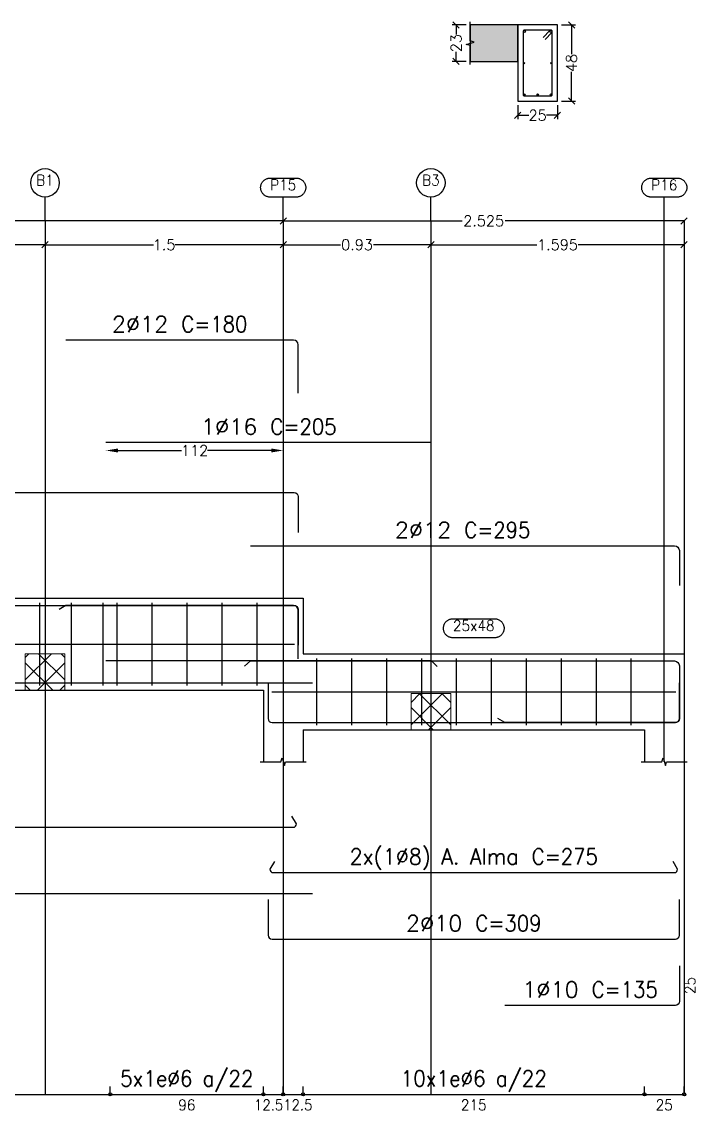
# Model space of a CAD drawing. Header units: millimetres. Extents: x 2071 to 2712, y 1262 to 1380.
# Drawn here: x 2442.84 to 2451.32, y 1295.78 to 1309.48 of the extents above; entities that cross this region are included whole.
import ezdxf
from ezdxf.enums import TextEntityAlignment as Align

# ---------------------------------------------------------------- set-up
doc = ezdxf.new("R2010")
doc.units = ezdxf.units.MM
doc.layers.add('.pormenores', color=8, linetype='Continuous')
for name, color, linetype, lineweight in [('POR_COT_COMPRIMENTO_PROJECTADO', 122, 'Continuous', 0), ('POR_COT_COT_ARM', 3, 'Continuous', 0), ('SEC_COTAS_SEC_DIM_VIGA', 122, 'Continuous', 0)]:
    doc.layers.add(name, color=color, linetype=linetype, lineweight=lineweight)
doc.styles.add('CYPETXT_0.2_romans', font='ROMANS__.TTF', dxfattribs={"height": 0.133333})
doc.styles.add('CYPETXT_romans', font='ROMANS__.TTF', dxfattribs={"height": 0.2})
doc.dimstyles.new('cype_arrow', dxfattribs={"dimtxt": 0.18, "dimasz": 0.15, "dimexe": 0.05, "dimexo": 0.05, "dimgap": 0, "dimtad": 0, "dimdec": 4, "dimzin": 0, "dimdsep": 46, "dimtxsty": 'CYPETXT_0.2_romans', "dimcen": 0.09, "dimadec": 0, "dimazin": 0, "dimtfac": 1, "dimtdec": 4, "dimtofl": 0, "dimtmove": 2, "dimatfit": 3, "dimfxl": 1, "dimtolj": 1, "dimtzin": 0, "dimarcsym": 0})
doc.dimstyles.new('cype_oblique', dxfattribs={"dimtxt": 0.18, "dimasz": 0.18, "dimexe": 0.05, "dimexo": 0.05, "dimgap": 0, "dimtad": 0, "dimdec": 4, "dimzin": 0, "dimdsep": 46, "dimtxsty": 'CYPETXT_0.2_romans', "dimblk": 'OBLIQUE', "dimtsz": 0.04, "dimcen": 0.09, "dimadec": 0, "dimazin": 0, "dimtfac": 1, "dimtdec": 4, "dimtofl": 0, "dimtmove": 2, "dimatfit": 3, "dimfxl": 1, "dimtolj": 1, "dimtzin": 0, "dimarcsym": 0})

# ---------------------------------------------------------------- blocks, each defined once
blk = doc.blocks.new('*D147')
at = {"layer": 'Defpoints', "color": 0, "transparency": 16777216}
for p in [(2449.086, 1308.483), (2449.586, 1308.483), (2449.586, 1308.305)]:
    blk.add_point(p, dxfattribs=at)
at = {"layer": 'SEC_COTAS_SEC_DIM_VIGA', "color": 0, "lineweight": -2, "transparency": 16777216}
for p, q in [((2449.086, 1308.433), (2449.086, 1308.255)), ((2449.586, 1308.433), (2449.586, 1308.255)), ((2449.126, 1308.345), (2449.046, 1308.265)), ((2449.086, 1308.305), (2449.225, 1308.305)), ((2449.586, 1308.305), (2449.447, 1308.305)), ((2449.546, 1308.265), (2449.626, 1308.345))]:
    blk.add_line(p, q, dxfattribs=at)
at = {"layer": 'SEC_COTAS_SEC_DIM_VIGA', "color": 0, "transparency": 16777216, "insert": (2449.336, 1308.305), "char_height": 0.1333, "attachment_point": 5, "style": 'CYPETXT_0.2_romans'}
blk.add_mtext('\\A1;25', dxfattribs=at)
blk = doc.blocks.new('_OBLIQUE')
at = {"color": 0, "linetype": 'ByBlock'}
blk.add_line((-0.5, -0.5), (0.5, 0.5), dxfattribs=at)
blk = doc.blocks.new('*D148')
at = {"layer": 'Defpoints', "color": 0, "transparency": 16777216}
for p in [(2448.309, 1309.443), (2448.486, 1309.443), (2448.486, 1308.983)]:
    blk.add_point(p, dxfattribs=at)
at = {"layer": 'SEC_COTAS_SEC_DIM_VIGA', "color": 0, "lineweight": -2, "transparency": 16777216}
for p, q in [((2448.436, 1309.443), (2448.259, 1309.443)), ((2448.349, 1309.403), (2448.269, 1309.483)), ((2448.309, 1309.443), (2448.309, 1309.323)), ((2448.436, 1308.983), (2448.259, 1308.983)), ((2448.269, 1309.023), (2448.349, 1308.943)), ((2448.309, 1308.983), (2448.309, 1309.102))]:
    blk.add_line(p, q, dxfattribs=at)
at = {"layer": 'SEC_COTAS_SEC_DIM_VIGA', "color": 0, "transparency": 16777216, "insert": (2448.309, 1309.213), "char_height": 0.1333, "attachment_point": 5, "rotation": 90, "style": 'CYPETXT_0.2_romans'}
blk.add_mtext('\\A1;23', dxfattribs=at)
blk = doc.blocks.new('*D149')
at = {"layer": 'Defpoints', "color": 0, "transparency": 16777216}
for p in [(2449.586, 1309.443), (2449.763, 1309.443), (2449.586, 1308.483)]:
    blk.add_point(p, dxfattribs=at)
at = {"layer": 'SEC_COTAS_SEC_DIM_VIGA', "color": 0, "lineweight": -2, "transparency": 16777216}
for p, q in [((2449.636, 1309.443), (2449.813, 1309.443)), ((2449.803, 1309.403), (2449.723, 1309.483)), ((2449.763, 1309.443), (2449.763, 1309.073)), ((2449.763, 1308.483), (2449.763, 1308.852)), ((2449.636, 1308.483), (2449.813, 1308.483)), ((2449.723, 1308.523), (2449.803, 1308.443))]:
    blk.add_line(p, q, dxfattribs=at)
at = {"layer": 'SEC_COTAS_SEC_DIM_VIGA', "color": 0, "transparency": 16777216, "insert": (2449.763, 1308.963), "char_height": 0.1333, "attachment_point": 5, "rotation": 90, "style": 'CYPETXT_0.2_romans'}
blk.add_mtext('\\A1;48', dxfattribs=at)
blk = doc.blocks.new('*D150')
at = {"layer": 'Defpoints', "color": 0, "transparency": 16777216}
for p in [(2435.741, 1306.675), (2435.741, 1306.675), (2443.131, 1306.675)]:
    blk.add_point(p, dxfattribs=at)
at = {"layer": 'POR_COT_COMPRIMENTO_PROJECTADO', "color": 0, "lineweight": -2, "transparency": 16777216}
for p, q in [((2435.781, 1306.715), (2435.701, 1306.635)), ((2435.741, 1306.675), (2435.741, 1306.675)), ((2435.741, 1306.675), (2439.165, 1306.675)), ((2443.131, 1306.675), (2439.707, 1306.675)), ((2443.091, 1306.635), (2443.171, 1306.715)), ((2443.131, 1306.675), (2443.131, 1306.675))]:
    blk.add_line(p, q, dxfattribs=at)
at = {"layer": 'POR_COT_COMPRIMENTO_PROJECTADO', "color": 0, "transparency": 16777216, "insert": (2439.436, 1306.675), "char_height": 0.1333, "attachment_point": 5, "style": 'CYPETXT_0.2_romans'}
blk.add_mtext('\\A1;3.695', dxfattribs=at)
blk = doc.blocks.new('*D151')
at = {"layer": 'Defpoints', "color": 0, "transparency": 16777216}
for p in [(2443.131, 1306.675), (2443.131, 1306.675), (2446.131, 1306.675)]:
    blk.add_point(p, dxfattribs=at)
at = {"layer": 'POR_COT_COMPRIMENTO_PROJECTADO', "color": 0, "lineweight": -2, "transparency": 16777216}
for p, q in [((2443.171, 1306.715), (2443.091, 1306.635)), ((2443.131, 1306.675), (2443.131, 1306.675)), ((2443.131, 1306.675), (2444.498, 1306.675)), ((2446.131, 1306.675), (2444.764, 1306.675)), ((2446.091, 1306.635), (2446.171, 1306.715)), ((2446.131, 1306.675), (2446.131, 1306.675))]:
    blk.add_line(p, q, dxfattribs=at)
at = {"layer": 'POR_COT_COMPRIMENTO_PROJECTADO', "color": 0, "transparency": 16777216, "insert": (2444.631, 1306.675), "char_height": 0.1333, "attachment_point": 5, "style": 'CYPETXT_0.2_romans'}
blk.add_mtext('\\A1;1.5', dxfattribs=at)
blk = doc.blocks.new('*D152')
at = {"layer": 'Defpoints', "color": 0, "transparency": 16777216}
for p in [(2446.131, 1306.675), (2446.131, 1306.675), (2447.991, 1306.675)]:
    blk.add_point(p, dxfattribs=at)
at = {"layer": 'POR_COT_COMPRIMENTO_PROJECTADO', "color": 0, "lineweight": -2, "transparency": 16777216}
for p, q in [((2446.171, 1306.715), (2446.091, 1306.635)), ((2446.131, 1306.675), (2446.131, 1306.675)), ((2446.131, 1306.675), (2446.854, 1306.675)), ((2447.991, 1306.675), (2447.268, 1306.675)), ((2447.951, 1306.635), (2448.031, 1306.715)), ((2447.991, 1306.675), (2447.991, 1306.675))]:
    blk.add_line(p, q, dxfattribs=at)
at = {"layer": 'POR_COT_COMPRIMENTO_PROJECTADO', "color": 0, "transparency": 16777216, "insert": (2447.061, 1306.675), "char_height": 0.1333, "attachment_point": 5, "style": 'CYPETXT_0.2_romans'}
blk.add_mtext('\\A1;0.93', dxfattribs=at)
blk = doc.blocks.new('*D153')
at = {"layer": 'Defpoints', "color": 0, "transparency": 16777216}
for p in [(2447.991, 1306.675), (2447.991, 1306.675), (2451.181, 1306.675)]:
    blk.add_point(p, dxfattribs=at)
at = {"layer": 'POR_COT_COMPRIMENTO_PROJECTADO', "color": 0, "lineweight": -2, "transparency": 16777216}
for p, q in [((2448.031, 1306.715), (2447.951, 1306.635)), ((2447.991, 1306.675), (2447.991, 1306.675)), ((2447.991, 1306.675), (2449.325, 1306.675)), ((2451.181, 1306.675), (2449.847, 1306.675)), ((2451.141, 1306.635), (2451.221, 1306.715)), ((2451.181, 1306.675), (2451.181, 1306.675))]:
    blk.add_line(p, q, dxfattribs=at)
at = {"layer": 'POR_COT_COMPRIMENTO_PROJECTADO', "color": 0, "transparency": 16777216, "insert": (2449.586, 1306.675), "char_height": 0.1333, "attachment_point": 5, "style": 'CYPETXT_0.2_romans'}
blk.add_mtext('\\A1;1.595', dxfattribs=at)
blk = doc.blocks.new('*D154')
at = {"layer": 'Defpoints', "color": 0, "transparency": 16777216}
for p in [(2435.741, 1306.975), (2435.741, 1306.975), (2446.131, 1306.975)]:
    blk.add_point(p, dxfattribs=at)
at = {"layer": 'POR_COT_COMPRIMENTO_PROJECTADO', "color": 0, "lineweight": -2, "transparency": 16777216}
for p, q in [((2435.781, 1307.015), (2435.701, 1306.935)), ((2435.741, 1306.975), (2435.741, 1306.975)), ((2435.741, 1306.975), (2440.665, 1306.975)), ((2446.131, 1306.975), (2441.207, 1306.975)), ((2446.091, 1306.935), (2446.171, 1307.015)), ((2446.131, 1306.975), (2446.131, 1306.975))]:
    blk.add_line(p, q, dxfattribs=at)
at = {"layer": 'POR_COT_COMPRIMENTO_PROJECTADO', "color": 0, "transparency": 16777216, "insert": (2440.936, 1306.975), "char_height": 0.1333, "attachment_point": 5, "style": 'CYPETXT_0.2_romans'}
blk.add_mtext('\\A1;5.195', dxfattribs=at)
blk = doc.blocks.new('*D155')
at = {"layer": 'Defpoints', "color": 0, "transparency": 16777216}
for p in [(2446.131, 1306.975), (2446.131, 1306.975), (2451.181, 1306.975)]:
    blk.add_point(p, dxfattribs=at)
at = {"layer": 'POR_COT_COMPRIMENTO_PROJECTADO', "color": 0, "lineweight": -2, "transparency": 16777216}
for p, q in [((2446.171, 1307.015), (2446.091, 1306.935)), ((2446.131, 1306.975), (2446.131, 1306.975)), ((2446.131, 1306.975), (2448.384, 1306.975)), ((2451.181, 1306.975), (2448.928, 1306.975)), ((2451.141, 1306.935), (2451.221, 1307.015)), ((2451.181, 1306.975), (2451.181, 1306.975))]:
    blk.add_line(p, q, dxfattribs=at)
at = {"layer": 'POR_COT_COMPRIMENTO_PROJECTADO', "color": 0, "transparency": 16777216, "insert": (2448.656, 1306.975), "char_height": 0.1333, "attachment_point": 5, "style": 'CYPETXT_0.2_romans'}
blk.add_mtext('\\A1;2.525', dxfattribs=at)
blk = doc.blocks.new('*D156')
at = {"layer": 'Defpoints', "color": 0, "transparency": 16777216}
for p in [(2443.899, 1304.084), (2446.131, 1304.084), (2446.131, 1304.084)]:
    blk.add_point(p, dxfattribs=at)
at = {"layer": 'POR_COT_COT_ARM', "color": 0, "lineweight": -2, "transparency": 16777216}
for p, q in [((2443.899, 1304.084), (2443.899, 1304.084)), ((2444.049, 1304.084), (2444.852, 1304.084)), ((2445.981, 1304.084), (2445.178, 1304.084)), ((2446.131, 1304.084), (2446.131, 1304.084))]:
    blk.add_line(p, q, dxfattribs=at)
at = {"layer": 'POR_COT_COT_ARM', "color": 0, "transparency": 16777216}
for points in [[(2444.049, 1304.109), (2444.049, 1304.059), (2443.899, 1304.084)], [(2445.981, 1304.059), (2445.981, 1304.109), (2446.131, 1304.084)]]:
    blk.add_solid(points, dxfattribs=at)
at = {"layer": 'POR_COT_COT_ARM', "color": 0, "transparency": 16777216, "insert": (2445.015, 1304.084), "char_height": 0.1333, "attachment_point": 5, "style": 'CYPETXT_0.2_romans'}
blk.add_mtext('\\A1;112', dxfattribs=at)

msp = doc.modelspace()

# ---------------------------------------------------------------- hatches: boundary and pattern name
at = {"layer": '.pormenores', "true_color": 0xdad7d3}
msp.add_hatch(color=254, dxfattribs=at).paths.add_polyline_path([(2448.486, 1308.98261), (2449.086, 1308.98261), (2449.086, 1309.44261), (2448.486, 1309.44261)], flags=0)

# ---------------------------------------------------------------- linework, layer by layer
at = {"layer": '.pormenores'}
for p, q in [((2443.13114, 1306.97472), (2443.13114, 1307.27472)), ((2446.13114, 1306.97472), (2446.13114, 1307.27472)), ((2447.99086, 1306.97472), (2447.99086, 1307.27472)), ((2450.93114, 1306.97472), (2450.93114, 1307.27472)), ((2443.13114, 1306.97472), (2443.13114, 1295.97601)), ((2446.13114, 1306.97472), (2446.13114, 1295.97601)), ((2446.13114, 1306.97472), (2446.13114, 1295.97601)), ((2447.99086, 1306.97472), (2447.99086, 1295.97601)), ((2450.93114, 1300.16511), (2450.93114, 1306.97472)), ((2451.18114, 1306.97472), (2451.18114, 1295.97601)), ((2451.18114, 1306.97472), (2451.18114, 1295.97601)), ((2436.24114, 1302.22511), (2443.13114, 1302.22511)), ((2443.06114, 1302.16511), (2443.06114, 1301.12511)), ((2443.13114, 1302.22511), (2445.88114, 1302.22511)), ((2443.39196, 1302.13311), (2443.30725, 1302.07997)), ((2443.46114, 1302.16511), (2443.46114, 1301.12511)), ((2443.86114, 1302.16511), (2443.86114, 1301.12511)), ((2444.03714, 1302.16511), (2444.03714, 1301.12511)), ((2444.47714, 1302.16511), (2444.47714, 1301.12511)), ((2444.91714, 1302.16511), (2444.91714, 1301.12511)), ((2445.35714, 1302.16511), (2445.35714, 1301.12511)), ((2445.79714, 1302.16511), (2445.79714, 1301.12511)), ((2446.38114, 1301.52511), (2447.99086, 1301.52511)), ((2446.55114, 1301.46511), (2446.55114, 1300.62511)), ((2446.99114, 1301.46511), (2446.99114, 1300.62511)), ((2447.43114, 1301.46511), (2447.43114, 1300.62511)), ((2447.87114, 1301.46511), (2447.87114, 1300.62511)), ((2447.99086, 1301.52511), (2450.68114, 1301.52511)), ((2448.31114, 1301.46511), (2448.31114, 1300.62511)), ((2448.75114, 1301.46511), (2448.75114, 1300.62511)), ((2449.19114, 1301.46511), (2449.19114, 1300.62511)), ((2449.63114, 1301.46511), (2449.63114, 1300.62511)), ((2450.07114, 1301.46511), (2450.07114, 1300.62511)), ((2450.51114, 1301.46511), (2450.51114, 1300.62511)), ((2445.72114, 1301.43311), (2445.64421, 1301.36922)), ((2447.99901, 1301.43311), (2448.06972, 1301.3624)), ((2436.24114, 1301.06511), (2443.13114, 1301.06511)), ((2443.13114, 1301.06511), (2445.88114, 1301.06511)), ((2445.88114, 1301.06511), (2445.88114, 1300.16511)), ((2448.92114, 1300.65711), (2448.83651, 1300.71039)), ((2446.38114, 1300.56511), (2447.99086, 1300.56511)), ((2446.38114, 1300.56511), (2446.38114, 1300.16511)), ((2447.99086, 1300.56511), (2450.68114, 1300.56511)), ((2450.68114, 1300.56511), (2450.68114, 1300.16511)), ((2451.18114, 1300.56511), (2451.18114, 1300.16511)), ((2443.95314, 1295.97601), (2443.95314, 1296.07601)), ((2445.88114, 1295.97601), (2445.88114, 1296.07601)), ((2446.13114, 1295.97601), (2446.13114, 1296.07601)), ((2446.38114, 1295.97601), (2446.38114, 1296.07601)), ((2450.68114, 1295.97601), (2450.68114, 1296.07601))]:
    msp.add_line(p, q, dxfattribs=at)
at = {"layer": '.pormenores', "lineweight": 0}
for p, q in [((2442.88114, 1301.47755), (2442.92871, 1301.52511)), ((2442.88114, 1301.1947), (2443.21155, 1301.52511)), ((2443.38114, 1301.1947), (2443.05074, 1301.52511)), ((2443.38114, 1301.47755), (2443.33358, 1301.52511)), ((2443.2279, 1301.06511), (2442.88114, 1301.41186)), ((2443.03439, 1301.06511), (2443.38114, 1301.41186)), ((2442.94505, 1301.06511), (2442.88114, 1301.12902)), ((2443.31723, 1301.06511), (2443.38114, 1301.12902)), ((2447.74086, 1300.91186), (2447.8541, 1301.02511)), ((2447.74086, 1300.62902), (2448.13695, 1301.02511)), ((2448.24086, 1300.62902), (2447.84477, 1301.02511)), ((2448.24086, 1300.91186), (2448.12761, 1301.02511)), ((2448.02193, 1300.56511), (2447.74086, 1300.84618)), ((2447.95979, 1300.56511), (2448.24086, 1300.84618))]:
    msp.add_line(p, q, dxfattribs=at)
at = {"layer": '.pormenores'}
for points in [[(2448.486, 1308.94261), (2448.486, 1309.18261), (2448.436, 1309.19761), (2448.536, 1309.22761), (2448.486, 1309.24261), (2448.486, 1309.48261)], [(2448.486, 1308.98261), (2449.086, 1308.98261), (2449.086, 1309.44261), (2448.486, 1309.44261)], [(2449.42987, 1309.26103), (2449.51472, 1309.34589), (2449.51696, 1309.34861), (2449.51863, 1309.35173), (2449.51965, 1309.3551), (2449.52, 1309.35861), (2449.51965, 1309.36213), (2449.51863, 1309.3655), (2449.51696, 1309.36861), (2449.51472, 1309.37134), (2449.512, 1309.37358), (2449.50889, 1309.37524), (2449.50551, 1309.37627), (2449.502, 1309.37661), (2449.17, 1309.37661), (2449.16311, 1309.37524), (2449.15727, 1309.37134), (2449.15337, 1309.3655), (2449.152, 1309.35861), (2449.152, 1308.56661), (2449.15337, 1308.55973), (2449.15727, 1308.55389), (2449.16311, 1308.54998), (2449.17, 1308.54861), (2449.502, 1308.54861), (2449.50889, 1308.54998), (2449.51472, 1308.55389), (2449.51863, 1308.55973), (2449.52, 1308.56661), (2449.52, 1309.35861), (2449.51965, 1309.36213), (2449.51863, 1309.3655), (2449.51696, 1309.36861), (2449.51472, 1309.37134), (2449.512, 1309.37358), (2449.50889, 1309.37524), (2449.50551, 1309.37627), (2449.502, 1309.37661), (2449.49849, 1309.37627), (2449.49511, 1309.37524), (2449.492, 1309.37358), (2449.48927, 1309.37134), (2449.40442, 1309.28649)], [(2446.32114, 1304.8039), (2446.32114, 1305.41472), (2446.31658, 1305.43768), (2446.30357, 1305.45714), (2446.2841, 1305.47015), (2446.26114, 1305.47472), (2443.39196, 1305.47472)], [(2447.99901, 1304.1839), (2443.89901, 1304.1839)], [(2435.80114, 1303.55326), (2446.27114, 1303.55326), (2446.29028, 1303.54946), (2446.3065, 1303.53862), (2446.31734, 1303.5224), (2446.32114, 1303.50326), (2446.32114, 1303.05326)], [(2445.72114, 1302.88307), (2451.06114, 1302.88307), (2451.0841, 1302.8785), (2451.10356, 1302.8655), (2451.11657, 1302.84603), (2451.12114, 1302.82307), (2451.12114, 1302.38307)], [(2435.80114, 1302.13311), (2446.27114, 1302.13311), (2446.29028, 1302.1293), (2446.3065, 1302.11846), (2446.31734, 1302.10224), (2446.32114, 1302.08311), (2446.32114, 1301.63311)], [(2446.32114, 1301.4623), (2446.32114, 1302.07311), (2446.31658, 1302.09607), (2446.30357, 1302.11553), (2446.2841, 1302.12854), (2446.26114, 1302.13311), (2443.39196, 1302.13311)], [(2445.88114, 1302.22511), (2446.38114, 1302.22511), (2446.38114, 1301.52511)], [(2435.80114, 1301.65711), (2435.80114, 1301.23711), (2435.80723, 1301.20649), (2435.82458, 1301.18054), (2435.85053, 1301.1632), (2435.88114, 1301.15711), (2446.50114, 1301.15711)], [(2435.84733, 1301.64511), (2446.27496, 1301.64511)], [(2450.68114, 1301.52511), (2451.18114, 1301.52511), (2451.18114, 1300.56511)], [(2447.99901, 1301.43311), (2443.89901, 1301.43311)], [(2445.72114, 1301.43311), (2451.06114, 1301.43311), (2451.0841, 1301.42854), (2451.10356, 1301.41553), (2451.11657, 1301.39607), (2451.12114, 1301.37311), (2451.12114, 1300.93311)], [(2445.94114, 1301.15711), (2445.94114, 1300.70711), (2445.94495, 1300.68797), (2445.95579, 1300.67175), (2445.97201, 1300.66091), (2445.99114, 1300.65711), (2451.07114, 1300.65711), (2451.09027, 1300.66091), (2451.10649, 1300.67175), (2451.11733, 1300.68797), (2451.12114, 1300.70711), (2451.12114, 1301.15711)], [(2445.98733, 1301.04511), (2451.07495, 1301.04511)], [(2451.12114, 1301.15711), (2451.12114, 1300.70711), (2451.11733, 1300.68797), (2451.10649, 1300.67175), (2451.09027, 1300.66091), (2451.07114, 1300.65711), (2448.92114, 1300.65711)], [(2445.84114, 1300.16511), (2446.10114, 1300.16511), (2446.11614, 1300.21511), (2446.14614, 1300.11511), (2446.16114, 1300.16511), (2446.42114, 1300.16511)], [(2450.64114, 1300.16511), (2450.90114, 1300.16511), (2450.91614, 1300.21511), (2450.94614, 1300.11511), (2450.96114, 1300.16511), (2451.22114, 1300.16511)], [(2435.88114, 1299.48001), (2435.82424, 1299.38144), (2435.82702, 1299.36565), (2435.83504, 1299.35176), (2435.84733, 1299.34144), (2446.27496, 1299.34144), (2446.28724, 1299.35176), (2446.29526, 1299.36565), (2446.29805, 1299.38144), (2446.24114, 1299.48001)], [(2435.80114, 1299.00318), (2435.80114, 1298.58318), (2435.80723, 1298.55257), (2435.82458, 1298.52662), (2435.85053, 1298.50927), (2435.88114, 1298.50318), (2446.50114, 1298.50318)], [(2446.02114, 1298.90902), (2445.96424, 1298.81045), (2445.96702, 1298.79466), (2445.97504, 1298.78076), (2445.98733, 1298.77045), (2451.07495, 1298.77045), (2451.08724, 1298.78076), (2451.09526, 1298.79466), (2451.09804, 1298.81045), (2451.04114, 1298.90902)], [(2445.94114, 1298.43045), (2445.94114, 1297.98045), (2445.94495, 1297.96132), (2445.95579, 1297.9451), (2445.97201, 1297.93426), (2445.99114, 1297.93045), (2451.07114, 1297.93045), (2451.09027, 1297.93426), (2451.10649, 1297.9451), (2451.11733, 1297.96132), (2451.12114, 1297.98045), (2451.12114, 1298.43045)], [(2451.12114, 1297.59601), (2451.12114, 1297.14601), (2451.11733, 1297.12688), (2451.10649, 1297.11066), (2451.09027, 1297.09982), (2451.07114, 1297.09601), (2448.92114, 1297.09601)], [(2438.16914, 1295.97601), (2443.95314, 1295.97601), (2443.95314, 1296.07601)], [(2443.95314, 1295.97601), (2445.88114, 1295.97601), (2445.88114, 1296.07601)], [(2445.88114, 1295.97601), (2446.13114, 1295.97601), (2446.13114, 1296.07601)], [(2446.13114, 1295.97601), (2446.38114, 1295.97601), (2446.38114, 1296.07601)], [(2446.38114, 1295.97601), (2450.68114, 1295.97601), (2450.68114, 1296.07601)], [(2450.68114, 1295.97601), (2451.18114, 1295.97601), (2451.18114, 1296.07601)]]:
    msp.add_lwpolyline(points, dxfattribs=at)
at = {"layer": '.pormenores', "color": 254, "true_color": 0xdad7d3}
msp.add_lwpolyline([(2448.486, 1308.98261), (2449.086, 1308.98261), (2449.086, 1309.44261), (2448.486, 1309.44261)], close=True, dxfattribs=at)
at = {"layer": '.pormenores'}
for points in [[(2449.586, 1309.44261), (2449.086, 1309.44261), (2449.086, 1308.48261), (2449.586, 1308.48261), (2449.586, 1309.44261)], [(2446.29514, 1307.51472), (2446.30316, 1307.51445), (2446.31114, 1307.51365), (2446.31905, 1307.51231), (2446.32685, 1307.51045), (2446.33451, 1307.50808), (2446.34199, 1307.50519), (2446.34927, 1307.50182), (2446.3563, 1307.49796), (2446.36306, 1307.49365), (2446.36951, 1307.48889), (2446.37564, 1307.48371), (2446.3814, 1307.47814), (2446.38678, 1307.47219), (2446.39175, 1307.4659), (2446.39629, 1307.45929), (2446.40038, 1307.45239), (2446.40399, 1307.44523), (2446.40713, 1307.43784), (2446.40976, 1307.43027), (2446.41188, 1307.42253), (2446.41347, 1307.41468), (2446.41454, 1307.40673), (2446.41508, 1307.39873), (2446.41508, 1307.39071), (2446.41454, 1307.3827), (2446.41347, 1307.37476), (2446.41188, 1307.3669), (2446.40976, 1307.35916), (2446.40713, 1307.35159), (2446.40399, 1307.3442), (2446.40038, 1307.33705), (2446.39629, 1307.33015), (2446.39175, 1307.32353), (2446.38678, 1307.31724), (2446.3814, 1307.31129), (2446.37564, 1307.30572), (2446.36951, 1307.30054), (2446.36306, 1307.29578), (2446.3563, 1307.29147), (2446.34927, 1307.28761), (2446.34199, 1307.28424), (2446.33451, 1307.28136), (2446.32685, 1307.27898), (2446.31905, 1307.27712), (2446.31114, 1307.27579), (2446.30316, 1307.27498), (2446.29514, 1307.27472), (2445.96714, 1307.27472), (2445.95913, 1307.27498), (2445.95115, 1307.27579), (2445.94324, 1307.27712), (2445.93544, 1307.27898), (2445.92778, 1307.28136), (2445.9203, 1307.28424), (2445.91302, 1307.28761), (2445.90599, 1307.29147), (2445.89923, 1307.29578), (2445.89277, 1307.30054), (2445.88665, 1307.30572), (2445.88089, 1307.31129), (2445.87551, 1307.31724), (2445.87054, 1307.32353), (2445.866, 1307.33015), (2445.86191, 1307.33705), (2445.85829, 1307.3442), (2445.85516, 1307.35159), (2445.85253, 1307.35916), (2445.85041, 1307.3669), (2445.84882, 1307.37476), (2445.84775, 1307.3827), (2445.84721, 1307.39071), (2445.84721, 1307.39873), (2445.84775, 1307.40673), (2445.84882, 1307.41468), (2445.85041, 1307.42253), (2445.85253, 1307.43027), (2445.85516, 1307.43784), (2445.85829, 1307.44523), (2445.86191, 1307.45239), (2445.866, 1307.45929), (2445.87054, 1307.4659), (2445.87551, 1307.47219), (2445.88089, 1307.47814), (2445.88665, 1307.48371), (2445.89277, 1307.48889), (2445.89923, 1307.49365), (2445.90599, 1307.49796), (2445.91302, 1307.50182), (2445.9203, 1307.50519), (2445.92778, 1307.50808), (2445.93544, 1307.51045), (2445.94324, 1307.51231), (2445.95115, 1307.51365), (2445.95913, 1307.51445), (2445.96714, 1307.51472), (2446.29514, 1307.51472)], [(2451.09514, 1307.51472), (2451.10315, 1307.51445), (2451.11113, 1307.51365), (2451.11904, 1307.51231), (2451.12684, 1307.51045), (2451.1345, 1307.50808), (2451.14198, 1307.50519), (2451.14926, 1307.50182), (2451.15629, 1307.49796), (2451.16305, 1307.49365), (2451.16951, 1307.48889), (2451.17563, 1307.48371), (2451.1814, 1307.47814), (2451.18677, 1307.47219), (2451.19174, 1307.4659), (2451.19628, 1307.45929), (2451.20037, 1307.45239), (2451.20399, 1307.44523), (2451.20712, 1307.43784), (2451.20975, 1307.43027), (2451.21187, 1307.42253), (2451.21346, 1307.41468), (2451.21453, 1307.40673), (2451.21507, 1307.39873), (2451.21507, 1307.39071), (2451.21453, 1307.3827), (2451.21346, 1307.37476), (2451.21187, 1307.3669), (2451.20975, 1307.35916), (2451.20712, 1307.35159), (2451.20399, 1307.3442), (2451.20037, 1307.33705), (2451.19628, 1307.33015), (2451.19174, 1307.32353), (2451.18677, 1307.31724), (2451.1814, 1307.31129), (2451.17563, 1307.30572), (2451.16951, 1307.30054), (2451.16305, 1307.29578), (2451.15629, 1307.29147), (2451.14926, 1307.28761), (2451.14198, 1307.28424), (2451.1345, 1307.28136), (2451.12684, 1307.27898), (2451.11904, 1307.27712), (2451.11113, 1307.27579), (2451.10315, 1307.27498), (2451.09514, 1307.27472), (2450.76714, 1307.27472), (2450.75912, 1307.27498), (2450.75114, 1307.27579), (2450.74323, 1307.27712), (2450.73543, 1307.27898), (2450.72777, 1307.28136), (2450.72029, 1307.28424), (2450.71302, 1307.28761), (2450.70598, 1307.29147), (2450.69922, 1307.29578), (2450.69277, 1307.30054), (2450.68664, 1307.30572), (2450.68088, 1307.31129), (2450.6755, 1307.31724), (2450.67053, 1307.32353), (2450.66599, 1307.33015), (2450.6619, 1307.33705), (2450.65829, 1307.3442), (2450.65515, 1307.35159), (2450.65252, 1307.35916), (2450.65041, 1307.3669), (2450.64881, 1307.37476), (2450.64774, 1307.3827), (2450.6472, 1307.39071), (2450.6472, 1307.39873), (2450.64774, 1307.40673), (2450.64881, 1307.41468), (2450.65041, 1307.42253), (2450.65252, 1307.43027), (2450.65515, 1307.43784), (2450.65829, 1307.44523), (2450.6619, 1307.45239), (2450.66599, 1307.45929), (2450.67053, 1307.4659), (2450.6755, 1307.47219), (2450.68088, 1307.47814), (2450.68664, 1307.48371), (2450.69277, 1307.48889), (2450.69922, 1307.49365), (2450.70598, 1307.49796), (2450.71302, 1307.50182), (2450.72029, 1307.50519), (2450.72777, 1307.50808), (2450.73543, 1307.51045), (2450.74323, 1307.51231), (2450.75114, 1307.51365), (2450.75912, 1307.51445), (2450.76714, 1307.51472), (2451.09514, 1307.51472)], [(2448.79314, 1301.96511), (2448.80116, 1301.96484), (2448.80913, 1301.96404), (2448.81704, 1301.9627), (2448.82484, 1301.96084), (2448.8325, 1301.95847), (2448.83999, 1301.95559), (2448.84726, 1301.95221), (2448.85429, 1301.94836), (2448.86105, 1301.94404), (2448.86751, 1301.93928), (2448.87363, 1301.93411), (2448.8794, 1301.92853), (2448.88478, 1301.92258), (2448.88975, 1301.91629), (2448.89429, 1301.90968), (2448.89837, 1301.90278), (2448.90199, 1301.89562), (2448.90512, 1301.88824), (2448.90775, 1301.88066), (2448.90987, 1301.87293), (2448.91147, 1301.86507), (2448.91254, 1301.85712), (2448.91307, 1301.84912), (2448.91307, 1301.8411), (2448.91254, 1301.8331), (2448.91147, 1301.82515), (2448.90987, 1301.81729), (2448.90775, 1301.80956), (2448.90512, 1301.80198), (2448.90199, 1301.7946), (2448.89837, 1301.78744), (2448.89429, 1301.78054), (2448.88975, 1301.77393), (2448.88478, 1301.76763), (2448.8794, 1301.76169), (2448.87363, 1301.75611), (2448.86751, 1301.75093), (2448.86105, 1301.74618), (2448.85429, 1301.74186), (2448.84726, 1301.73801), (2448.83999, 1301.73463), (2448.8325, 1301.73175), (2448.82484, 1301.72937), (2448.81704, 1301.72751), (2448.80913, 1301.72618), (2448.80116, 1301.72538), (2448.79314, 1301.72511), (2448.26914, 1301.72511), (2448.26113, 1301.72538), (2448.25315, 1301.72618), (2448.24524, 1301.72751), (2448.23744, 1301.72937), (2448.22978, 1301.73175), (2448.22229, 1301.73463), (2448.21502, 1301.73801), (2448.20799, 1301.74186), (2448.20123, 1301.74618), (2448.19477, 1301.75093), (2448.18865, 1301.75611), (2448.18288, 1301.76169), (2448.1775, 1301.76763), (2448.17253, 1301.77393), (2448.16799, 1301.78054), (2448.16391, 1301.78744), (2448.16029, 1301.7946), (2448.15716, 1301.80198), (2448.15453, 1301.80956), (2448.15241, 1301.81729), (2448.15081, 1301.82515), (2448.14974, 1301.8331), (2448.14921, 1301.8411), (2448.14921, 1301.84912), (2448.14974, 1301.85712), (2448.15081, 1301.86507), (2448.15241, 1301.87293), (2448.15453, 1301.88066), (2448.15716, 1301.88824), (2448.16029, 1301.89562), (2448.16391, 1301.90278), (2448.16799, 1301.90968), (2448.17253, 1301.91629), (2448.1775, 1301.92258), (2448.18288, 1301.92853), (2448.18865, 1301.93411), (2448.19477, 1301.93928), (2448.20123, 1301.94404), (2448.20799, 1301.94836), (2448.21502, 1301.95221), (2448.22229, 1301.95559), (2448.22978, 1301.95847), (2448.23744, 1301.96084), (2448.24524, 1301.9627), (2448.25315, 1301.96404), (2448.26113, 1301.96484), (2448.26914, 1301.96511), (2448.79314, 1301.96511)]]:
    msp.add_lwpolyline(points, close=True, dxfattribs=at)
at = {"layer": '.pormenores', "lineweight": 0}
for points in [[(2442.88114, 1301.52511), (2442.88114, 1301.06511), (2443.38114, 1301.06511), (2443.38114, 1301.52511), (2442.88114, 1301.52511)], [(2447.74086, 1301.02511), (2447.74086, 1300.56511), (2448.24086, 1300.56511), (2448.24086, 1301.02511), (2447.74086, 1301.02511)]]:
    msp.add_lwpolyline(points, close=True, dxfattribs=at)
at = {"layer": '.pormenores'}
for centre, radius in [((2449.17, 1309.35861), 0.012), ((2449.502, 1309.35861), 0.012), ((2449.166, 1308.96161), 0.008), ((2449.506, 1308.96161), 0.008), ((2449.168, 1308.56461), 0.01), ((2449.336, 1308.56461), 0.01), ((2449.504, 1308.56461), 0.01), ((2443.13114, 1307.454), 0.17928), ((2447.99086, 1307.454), 0.17928), ((2443.95314, 1295.97601), 0.02), ((2443.95314, 1295.97601), 0.02), ((2445.88114, 1295.97601), 0.02), ((2445.88114, 1295.97601), 0.02), ((2446.13114, 1295.97601), 0.02), ((2446.13114, 1295.97601), 0.02), ((2446.38114, 1295.97601), 0.02), ((2446.38114, 1295.97601), 0.02), ((2450.68114, 1295.97601), 0.02), ((2450.68114, 1295.97601), 0.02), ((2451.18114, 1295.97601), 0.02)]:
    msp.add_circle(centre, radius, dxfattribs=at)

# ---------------------------------------------------------------- texts
at = {"layer": '.pormenores', "style": 'CYPETXT_romans'}
for s, height, width, p, p2 in [('B1', 0.133333, 0.770018, (2443.02014, 1307.42067), (2443.24214, 1307.42067)), ('P15', 0.133333, 0.837611, (2445.96714, 1307.36138), (2446.29514, 1307.36138)), ('B3', 0.133333, 0.770018, (2447.87986, 1307.42067), (2448.10186, 1307.42067)), ('P16', 0.133333, 0.837611, (2450.76714, 1307.36138), (2451.09514, 1307.36138)), ('2%%c12', 0.2, 0.945763, (2443.97255, 1305.57472), (2444.68355, 1305.57472)), (' C=180', 0.2, 0.754144, (2444.72355, 1305.57472), (2445.68055, 1305.57472)), ('1%%c16', 0.2, 0.945763, (2445.09501, 1304.2839), (2445.80601, 1304.2839)), (' C=205', 0.2, 0.754144, (2445.84601, 1304.2839), (2446.80301, 1304.2839)), ('2%%c12', 0.2, 0.945763, (2447.53714, 1302.98307), (2448.24814, 1302.98307)), (' C=295', 0.2, 0.754144, (2448.28814, 1302.98307), (2449.24514, 1302.98307)), ('25x48', 0.133333, 0.840683, (2448.26914, 1301.81178), (2448.79314, 1301.81178)), ('2x(1%%c8) A. Alma', 0.2, 0.822807, (2446.96764, 1298.87045), (2449.09764, 1298.87045)), (' C=275', 0.2, 0.754144, (2449.13764, 1298.87045), (2450.09464, 1298.87045)), ('2%%c10', 0.2, 0.945763, (2447.67714, 1298.03045), (2448.38814, 1298.03045)), (' C=309', 0.2, 0.754144, (2448.42814, 1298.03045), (2449.38514, 1298.03045)), ('1%%c10', 0.2, 0.945763, (2449.14214, 1297.19601), (2449.85314, 1297.19601)), (' C=135', 0.2, 0.754144, (2449.89314, 1297.19601), (2450.85014, 1297.19601)), ('5x1e%%c6 a/22', 0.2, 0.810704, (2444.07714, 1296.07601), (2445.75714, 1296.07601)), ('10x1e%%c6 a/22', 0.2, 0.813276, (2447.61014, 1296.07601), (2449.45214, 1296.07601)), ('96', 0.133333, 0.840941, (2444.80914, 1295.77601), (2445.02514, 1295.77601)), ('12.5', 0.133333, 0.815991, (2445.76314, 1295.77601), (2446.13114, 1295.77601)), ('12.5', 0.133333, 0.815991, (2446.13114, 1295.77601), (2446.49914, 1295.77601)), ('215', 0.133333, 0.840941, (2448.36914, 1295.77601), (2448.69314, 1295.77601)), ('25', 0.133333, 0.840941, (2450.82314, 1295.77601), (2451.03914, 1295.77601))]:
    msp.add_text(s, height=height, dxfattribs=dict(at, width=width)).set_placement(p, p2, align=Align.FIT)
at = {"layer": '.pormenores', "style": 'CYPETXT_romans', "width": 0.840941}
msp.add_text('25', height=0.133333, rotation=90, dxfattribs=at).set_placement((2451.32114, 1297.23801), (2451.32114, 1297.45401), align=Align.FIT)

# ---------------------------------------------------------------- dimensions: what is measured, and where the dimension line sits
at = {"layer": '.pormenores'}
for p1, p2, distance, text, picture, middle in [((2448.486, 1308.98261), (2448.486, 1309.44261), 0.17733, '23', '*D148', (2448.30866, 1309.21261)), ((2449.586, 1308.48261), (2449.586, 1309.44261), -0.17733, '48', '*D149', (2449.76333, 1308.96261)), ((2449.086, 1308.48261), (2449.586, 1308.48261), -0.17733, '25', '*D147', (2449.336, 1308.30528))]:
    dim = msp.add_aligned_dim(p1=p1, p2=p2, distance=distance, text=text, dimstyle='cype_oblique', dxfattribs=at)
    dim.commit()
    dim.dimension.update_dxf_attribs({"geometry": picture, "text_midpoint": middle})
for p1, p2, text, dimstyle, picture, middle in [((2446.13114, 1306.97472), (2435.74114, 1306.97472), '5.195', 'cype_oblique', '*D154', (2440.93614, 1306.97472)), ((2451.18114, 1306.97472), (2446.13114, 1306.97472), '2.525', 'cype_oblique', '*D155', (2448.65614, 1306.97472)), ((2443.13114, 1306.67472), (2435.74114, 1306.67472), '3.695', 'cype_oblique', '*D150', (2439.43614, 1306.67472)), ((2446.13114, 1306.67472), (2443.13114, 1306.67472), '1.5', 'cype_oblique', '*D151', (2444.63114, 1306.67472)), ((2447.99086, 1306.67472), (2446.13114, 1306.67472), '0.93', 'cype_oblique', '*D152', (2447.061, 1306.67472)), ((2451.18114, 1306.67472), (2447.99086, 1306.67472), '1.595', 'cype_oblique', '*D153', (2449.586, 1306.67472)), ((2443.89901, 1304.0839), (2446.13114, 1304.0839), '112', 'cype_arrow', '*D156', (2445.01508, 1304.0839))]:
    dim = msp.add_aligned_dim(p1=p1, p2=p2, distance=0, text=text, dimstyle=dimstyle, override={"dimexe": 0, "dimexo": 0}, dxfattribs=at)
    dim.commit()
    dim.dimension.update_dxf_attribs({"geometry": picture, "text_midpoint": middle})

doc.saveas('drawing.dxf')
